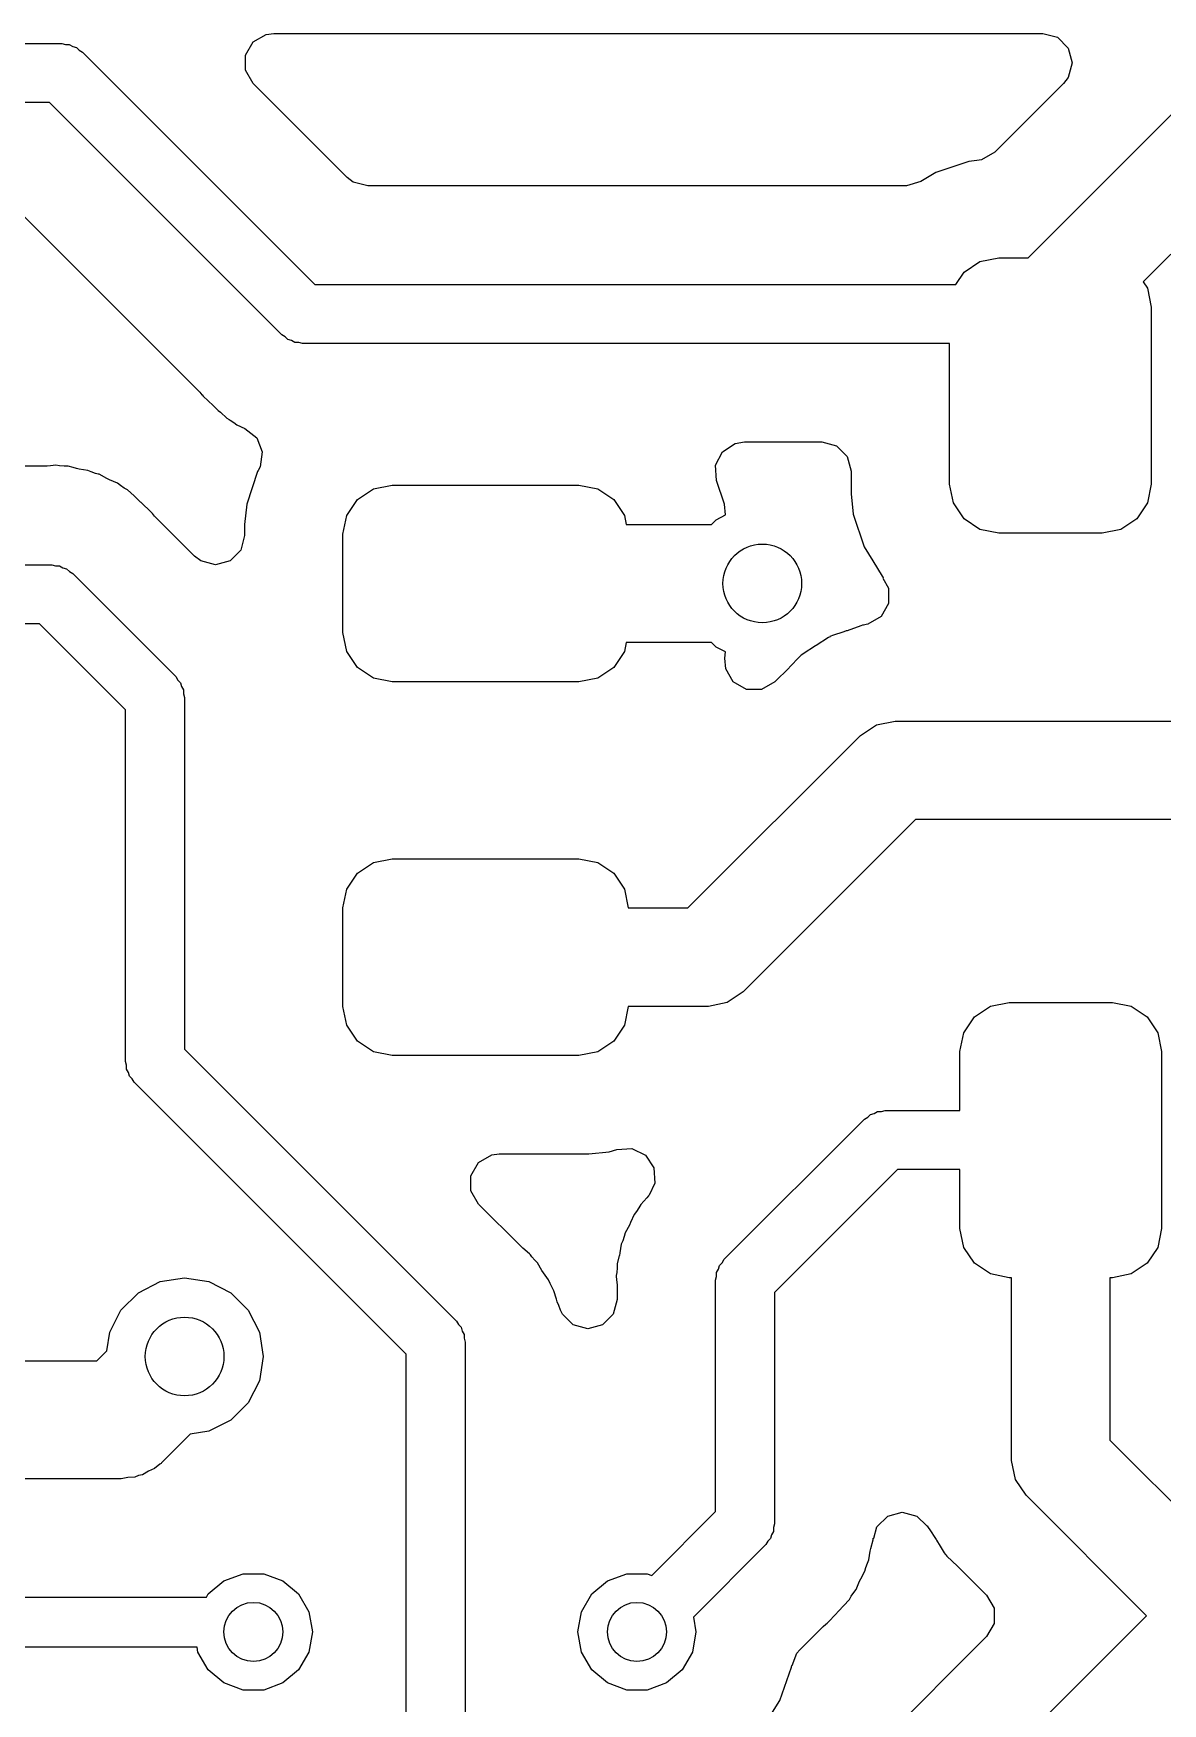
# Model space of a CAD drawing. Extents: x 44 to 146, y -87 to -25.
# Drawn here: x 107.58 to 113.32, y -69.51 to -61.02 of the extents above; entities that cross this region are included whole.
import ezdxf

# ---------------------------------------------------------------- set-up
doc = ezdxf.new("R2010")
doc.units = 0
doc.layers.add('BLACK', color=7, linetype='CONTINUOUS')

msp = doc.modelspace()

# ---------------------------------------------------------------- linework, layer by layer
at = {"layer": 'BLACK', "linetype": 'CONTINUOUS'}
for p, q in [((108.698205, -61.067541), (108.765, -61.028977)), ((108.765, -61.028977), (108.803564, -61.0239)), ((108.803564, -61.0239), (112.713414, -61.0239)), ((112.713414, -61.0239), (112.787914, -61.043862)), ((112.787914, -61.043862), (112.842452, -61.0984)), ((103.525, -61.075), (107.725, -61.075)), ((107.725, -61.075), (107.744075, -61.080111)), ((107.744075, -61.080111), (107.763823, -61.080111)), ((107.763823, -61.080111), (107.780925, -61.089984)), ((107.780925, -61.089984), (107.8, -61.095096)), ((107.8, -61.095096), (107.813964, -61.10906)), ((107.813964, -61.10906), (107.831066, -61.118934)), ((107.831066, -61.118934), (109.012132, -62.3)), ((108.659641, -61.134336), (108.698205, -61.067541)), ((112.842452, -61.0984), (112.862414, -61.1729)), ((108.659641, -61.211464), (108.659641, -61.134336)), ((108.698205, -61.278259), (108.659641, -61.211464)), ((112.862414, -61.1729), (112.842452, -61.2474)), ((109.175805, -61.755859), (108.698205, -61.278259)), ((112.818773, -61.278259), (112.469164, -61.627866)), ((112.842452, -61.2474), (112.818773, -61.278259)), ((107.662868, -61.375), (103.587132, -61.375)), ((108.843934, -62.556066), (107.662868, -61.375)), ((112.639846, -62.165), (113.462823, -61.342023)), ((112.469164, -61.627866), (112.402369, -61.66643)), ((112.337201, -61.675001), (112.170663, -61.730187)), ((112.337208, -61.674999), (112.337201, -61.675001)), ((112.37895, -61.670735), (112.337208, -61.674999)), ((112.402369, -61.66643), (112.37895, -61.670735)), ((109.206664, -61.779538), (109.175805, -61.755859)), ((109.281164, -61.7995), (109.206664, -61.779538)), ((112.016033, -61.7995), (109.281164, -61.7995)), ((112.020366, -61.799437), (112.016033, -61.7995)), ((112.094254, -61.777317), (112.020366, -61.799437)), ((112.170663, -61.730187), (112.094254, -61.777317)), ((113.743154, -61.7688), (113.224603, -62.28735)), ((107.499195, -61.919141), (108.427615, -62.847561)), ((112.313223, -62.238223), (112.394329, -62.18403)), ((112.394329, -62.18403), (112.49, -62.165)), ((112.49, -62.165), (112.639846, -62.165)), ((109.012132, -62.3), (112.271945, -62.3)), ((112.271945, -62.3), (112.313223, -62.238223)), ((113.224603, -62.28735), (113.24597, -62.319329)), ((113.24597, -62.319329), (113.265, -62.415)), ((113.265, -62.415), (113.265, -63.315)), ((108.861035, -62.565939), (108.843934, -62.556066)), ((108.875, -62.579904), (108.861035, -62.565939)), ((108.894074, -62.585015), (108.875, -62.579904)), ((108.911177, -62.594889), (108.894074, -62.585015)), ((108.930925, -62.594889), (108.911177, -62.594889)), ((108.95, -62.6), (108.930925, -62.594889)), ((112.24, -62.6), (108.95, -62.6)), ((112.24, -63.315), (112.24, -62.6)), ((108.427615, -62.847561), (108.43842, -62.861047)), ((108.43842, -62.861047), (108.438821, -62.860716)), ((108.438821, -62.860716), (108.444794, -62.867936)), ((108.444794, -62.867936), (108.444797, -62.867939)), ((108.444797, -62.867939), (108.444798, -62.86794)), ((108.444798, -62.86794), (108.495553, -62.915602)), ((108.495553, -62.915602), (108.498882, -62.918828)), ((108.498882, -62.918828), (108.518966, -62.938912)), ((108.518966, -62.938912), (108.518974, -62.938918)), ((108.518974, -62.938918), (108.518975, -62.938919)), ((108.518975, -62.938919), (108.521518, -62.940892)), ((108.521518, -62.940892), (108.532188, -62.950005)), ((108.532188, -62.950005), (108.564607, -62.980448)), ((108.564607, -62.980448), (108.57701, -62.987266)), ((108.57701, -62.987266), (108.581475, -62.989721)), ((108.581475, -62.989721), (108.601022, -63.002561)), ((108.601022, -63.002561), (108.616237, -63.014363)), ((108.616237, -63.014363), (108.65606, -63.031596)), ((108.65606, -63.031596), (108.716506, -63.079503)), ((108.716506, -63.079503), (108.744899, -63.151215)), ((108.744899, -63.151215), (108.733633, -63.227515)), ((111.050346, -63.219371), (111.084961, -63.150446)), ((111.084961, -63.150446), (111.1494, -63.108063)), ((111.1494, -63.108063), (111.196268, -63.1005)), ((111.196268, -63.1005), (111.590501, -63.1005)), ((111.590501, -63.1005), (111.665001, -63.120462)), ((111.665001, -63.120462), (111.719539, -63.175)), ((107.637292, -63.2245), (105.913266, -63.2245)), ((107.651314, -63.223839), (107.637292, -63.2245)), ((107.66824, -63.222239), (107.651314, -63.223839)), ((107.695595, -63.219653), (107.66824, -63.222239)), ((107.695596, -63.219653), (107.695595, -63.219653)), ((107.714611, -63.222665), (107.695596, -63.219653)), ((107.737922, -63.2245), (107.714611, -63.222665)), ((107.757175, -63.2245), (107.737922, -63.2245)), ((107.757177, -63.2245), (107.757175, -63.2245)), ((107.783663, -63.2313), (107.757177, -63.2245)), ((107.800266, -63.235563), (107.783663, -63.2313)), ((107.814007, -63.238408), (107.800266, -63.235563)), ((107.857921, -63.245364), (107.814007, -63.238408)), ((107.857923, -63.245364), (107.857921, -63.245364)), ((107.857926, -63.245365), (107.857923, -63.245364)), ((107.875598, -63.253012), (107.857926, -63.245365)), ((107.897704, -63.26058), (107.875598, -63.253012)), ((108.721042, -63.250877), (108.665894, -63.417302)), ((108.723705, -63.246561), (108.721042, -63.250876)), ((108.721042, -63.250876), (108.721042, -63.250877)), ((108.733633, -63.227515), (108.723705, -63.246561)), ((111.054831, -63.296368), (111.050346, -63.219371)), ((111.719539, -63.175), (111.739501, -63.2495)), ((111.739501, -63.2495), (111.739501, -63.365008)), ((107.910697, -63.263917), (107.897704, -63.26058)), ((107.916369, -63.265373), (107.910697, -63.263917)), ((107.916373, -63.265375), (107.916369, -63.265373)), ((107.955346, -63.286801), (107.916373, -63.265375)), ((107.967948, -63.292975), (107.955346, -63.286801)), ((108.008764, -63.310638), (107.967948, -63.292975)), ((108.023984, -63.322444), (108.008764, -63.310638)), ((108.043515, -63.335273), (108.023984, -63.322444)), ((108.060393, -63.344552), (108.043515, -63.335273)), ((109.228623, -63.393223), (109.309729, -63.33903)), ((109.309729, -63.33903), (109.4054, -63.32)), ((109.4054, -63.32), (110.3554, -63.32)), ((110.3554, -63.32), (110.451071, -63.33903)), ((110.451071, -63.33903), (110.532177, -63.393223)), ((111.094905, -63.417303), (111.054831, -63.296368)), ((112.25903, -63.410671), (112.24, -63.315)), ((113.265, -63.315), (113.24597, -63.410671)), ((108.060396, -63.344554), (108.060393, -63.344552)), ((108.0604, -63.344557), (108.060396, -63.344554)), ((108.092813, -63.374995), (108.0604, -63.344557)), ((108.103484, -63.38411), (108.092813, -63.374995)), ((108.106034, -63.386088), (108.103484, -63.38411)), ((108.1261, -63.406154), (108.106034, -63.386088)), ((108.129461, -63.409411), (108.1261, -63.406154)), ((108.180202, -63.45706), (108.129461, -63.409411)), ((108.665892, -63.417311), (108.6554, -63.52001)), ((108.665894, -63.417302), (108.665892, -63.417311)), ((109.17443, -63.474329), (109.228623, -63.393223)), ((110.532177, -63.393223), (110.58637, -63.474329)), ((111.100486, -63.471935), (111.094905, -63.417303)), ((111.739501, -63.365008), (111.750001, -63.467797)), ((112.313223, -63.491777), (112.25903, -63.410671)), ((113.24597, -63.410671), (113.191777, -63.491777)), ((108.180205, -63.457065), (108.180202, -63.45706)), ((108.186178, -63.464284), (108.180205, -63.457065)), ((108.186579, -63.463951), (108.186178, -63.464284)), ((108.197384, -63.477438), (108.186579, -63.463951)), ((108.401041, -63.681095), (108.197384, -63.477438)), ((109.1554, -63.57), (109.17443, -63.474329)), ((110.58637, -63.474329), (110.595454, -63.52)), ((111.028879, -63.52), (111.052486, -63.496393)), ((111.052486, -63.496393), (111.100486, -63.471935)), ((111.750001, -63.467797), (111.805186, -63.634334)), ((112.394329, -63.54597), (112.313223, -63.491777)), ((113.191777, -63.491777), (113.110671, -63.54597)), ((108.6554, -63.575736), (108.635438, -63.650236)), ((108.6554, -63.52001), (108.6554, -63.575736)), ((109.1554, -64.07), (109.1554, -63.57)), ((110.595454, -63.52), (111.028879, -63.52)), ((112.49, -63.565), (112.394329, -63.54597)), ((113.015, -63.565), (112.49, -63.565)), ((113.110671, -63.54597), (113.015, -63.565)), ((108.635438, -63.650236), (108.5809, -63.704774)), ((111.805186, -63.634334), (111.8493, -63.705854)), ((105.825, -63.725), (107.675, -63.725)), ((107.675, -63.725), (107.694075, -63.730111)), ((107.694075, -63.730111), (107.713823, -63.730111)), ((107.713823, -63.730111), (107.730925, -63.739984)), ((107.730925, -63.739984), (107.75, -63.745096)), ((107.75, -63.745096), (107.763964, -63.75906)), ((107.763964, -63.75906), (107.781066, -63.768934)), ((108.4319, -63.704774), (108.401041, -63.681095)), ((108.5064, -63.724736), (108.4319, -63.704774)), ((108.5809, -63.704774), (108.5064, -63.724736)), ((111.8493, -63.705854), (111.897291, -63.783661)), ((107.781066, -63.768934), (108.306066, -64.293934)), ((111.897291, -63.783661), (111.902671, -63.790465)), ((111.902671, -63.790465), (111.899908, -63.792649)), ((111.899908, -63.792649), (111.929766, -63.844365)), ((111.929766, -63.844365), (111.929766, -63.921493)), ((111.929766, -63.921493), (111.891202, -63.988288)), ((111.891202, -63.988288), (111.824407, -64.026852)), ((107.612868, -64.025), (105.887132, -64.025)), ((108.05, -64.462132), (107.612868, -64.025)), ((109.17443, -64.165671), (109.1554, -64.07)), ((111.624086, -64.094761), (111.56172, -64.135779)), ((111.631839, -64.090867), (111.624086, -64.094761)), ((111.635882, -64.088583), (111.631707, -64.090604)), ((111.631707, -64.090604), (111.631839, -64.090867)), ((111.636007, -64.088851), (111.635882, -64.088583)), ((111.64387, -64.085184), (111.636007, -64.088851)), ((111.702376, -64.065797), (111.64387, -64.085184)), ((111.714724, -64.061704), (111.702376, -64.065797)), ((111.718792, -64.060291), (111.714724, -64.061704)), ((111.788946, -64.034758), (111.718792, -64.060291)), ((111.797381, -64.032759), (111.788946, -64.034758)), ((111.801852, -64.031465), (111.797312, -64.032471)), ((111.797312, -64.032471), (111.797381, -64.032759)), ((111.801912, -64.031754), (111.801852, -64.031465)), ((111.815972, -64.028851), (111.801912, -64.031754)), ((111.824407, -64.026852), (111.815972, -64.028851)), ((109.228623, -64.246777), (109.17443, -64.165671)), ((110.58637, -64.165671), (110.532177, -64.246777)), ((110.595454, -64.12), (110.58637, -64.165671)), ((111.028879, -64.12), (110.595454, -64.12)), ((111.052486, -64.143607), (111.028879, -64.12)), ((111.100487, -64.168064), (111.052486, -64.143607)), ((111.097166, -64.200575), (111.100487, -64.168064)), ((111.484152, -64.185591), (111.477505, -64.191168)), ((111.487554, -64.18244), (111.483963, -64.185365)), ((111.483963, -64.185365), (111.484152, -64.185591)), ((111.487737, -64.182671), (111.487554, -64.18244)), ((111.494548, -64.177285), (111.487737, -64.182671)), ((111.558068, -64.138105), (111.494548, -64.177285)), ((111.56172, -64.135779), (111.558068, -64.138105)), ((109.309729, -64.30097), (109.228623, -64.246777)), ((110.532177, -64.246777), (110.451071, -64.30097)), ((111.101471, -64.254283), (111.097166, -64.200575)), ((111.140035, -64.321078), (111.101471, -64.254283)), ((111.423264, -64.248567), (111.350753, -64.321078)), ((111.426281, -64.245461), (111.423264, -64.248567)), ((111.477505, -64.191168), (111.426281, -64.245461)), ((108.306066, -64.293934), (108.315939, -64.311035)), ((108.315939, -64.311035), (108.329904, -64.325)), ((108.329904, -64.325), (108.335015, -64.344074)), ((108.335015, -64.344074), (108.344889, -64.361177)), ((109.4054, -64.32), (109.309729, -64.30097)), ((110.3554, -64.32), (109.4054, -64.32)), ((110.451071, -64.30097), (110.3554, -64.32)), ((111.20683, -64.359642), (111.140035, -64.321078)), ((111.350753, -64.321078), (111.283958, -64.359642)), ((108.344889, -64.361177), (108.344889, -64.380925)), ((108.344889, -64.380925), (108.35, -64.4)), ((108.35, -64.4), (108.35, -66.187868)), ((111.283958, -64.359642), (111.20683, -64.359642)), ((108.05, -66.25), (108.05, -64.462132)), ((111.867529, -64.53903), (111.9632, -64.519999)), ((111.9632, -64.519999), (111.963205, -64.52)), ((111.963205, -64.52), (115.136246, -64.52)), ((110.909646, -65.47), (111.786423, -64.593223)), ((111.786423, -64.593223), (111.867529, -64.53903)), ((112.066754, -65.02), (111.189977, -65.896777)), ((115.2398, -65.02), (112.066754, -65.02)), ((109.228623, -65.293223), (109.309729, -65.23903)), ((109.309729, -65.23903), (109.4054, -65.22)), ((109.4054, -65.22), (110.3554, -65.22)), ((110.3554, -65.22), (110.451071, -65.23903)), ((110.451071, -65.23903), (110.532177, -65.293223)), ((109.1554, -65.47), (109.17443, -65.374329)), ((109.17443, -65.374329), (109.228623, -65.293223)), ((110.532177, -65.293223), (110.58637, -65.374329)), ((110.58637, -65.374329), (110.6054, -65.47)), ((109.1554, -65.97), (109.1554, -65.47)), ((110.6054, -65.47), (110.909646, -65.47)), ((109.17443, -66.065671), (109.1554, -65.97)), ((110.6054, -65.97), (110.58637, -66.065671)), ((111.0132, -65.97), (110.6054, -65.97)), ((111.108871, -65.95097), (111.0132, -65.97)), ((111.189977, -65.896777), (111.108871, -65.95097)), ((112.365923, -66.022823), (112.447029, -65.96863)), ((112.447029, -65.96863), (112.5427, -65.9496)), ((112.5427, -65.9496), (113.0677, -65.9496)), ((113.0677, -65.9496), (113.163371, -65.96863)), ((113.163371, -65.96863), (113.244477, -66.022823)), ((112.31173, -66.103929), (112.365923, -66.022823)), ((113.244477, -66.022823), (113.29867, -66.103929)), ((109.228623, -66.146777), (109.17443, -66.065671)), ((110.58637, -66.065671), (110.532177, -66.146777)), ((112.2927, -66.1996), (112.31173, -66.103929)), ((113.29867, -66.103929), (113.3177, -66.1996)), ((108.35, -66.187868), (109.732466, -67.570334)), ((109.309729, -66.20097), (109.228623, -66.146777)), ((109.4054, -66.22), (109.309729, -66.20097)), ((110.3554, -66.22), (109.4054, -66.22)), ((110.451071, -66.20097), (110.3554, -66.22)), ((110.532177, -66.146777), (110.451071, -66.20097)), ((112.2927, -66.4996), (112.2927, -66.1996)), ((113.3177, -66.1996), (113.3177, -67.0996)), ((108.055111, -66.269074), (108.05, -66.25)), ((108.055111, -66.288823), (108.055111, -66.269074)), ((108.064984, -66.305925), (108.055111, -66.288823)), ((108.070096, -66.325), (108.064984, -66.305925)), ((108.08406, -66.338964), (108.070096, -66.325)), ((108.093934, -66.356066), (108.08406, -66.338964)), ((109.4764, -67.738532), (108.093934, -66.356066)), ((111.093934, -67.255934), (111.806334, -66.543534)), ((111.806334, -66.543534), (111.823435, -66.53366)), ((111.823435, -66.53366), (111.8374, -66.519696)), ((111.8374, -66.519696), (111.856474, -66.514584)), ((111.856474, -66.514584), (111.873577, -66.504711)), ((111.873577, -66.504711), (111.893325, -66.504711)), ((111.893325, -66.504711), (111.9124, -66.4996)), ((111.9124, -66.4996), (112.2927, -66.4996)), ((109.844804, -66.76414), (109.911599, -66.725576)), ((109.911599, -66.725576), (109.950163, -66.720499)), ((109.950163, -66.720499), (110.405404, -66.720499)), ((110.405404, -66.720499), (110.405408, -66.720499)), ((110.405408, -66.720499), (110.508197, -66.709999)), ((110.508197, -66.709999), (110.547422, -66.697)), ((110.547422, -66.697), (110.624417, -66.692515)), ((110.624417, -66.692515), (110.693342, -66.727128)), ((110.693342, -66.727128), (110.735726, -66.791567)), ((109.80624, -66.830935), (109.844804, -66.76414)), ((110.735726, -66.791567), (110.740212, -66.868564)), ((111.974532, -66.7996), (111.35, -67.424132)), ((112.2927, -66.7996), (111.974532, -66.7996)), ((112.2927, -67.0996), (112.2927, -66.7996)), ((109.80624, -66.908063), (109.80624, -66.830935)), ((110.740212, -66.868564), (110.71201, -66.929777)), ((109.844804, -66.974858), (109.80624, -66.908063)), ((110.059717, -67.189771), (109.844804, -66.974858)), ((110.669551, -66.976607), (110.660273, -66.993484)), ((110.699997, -66.944185), (110.669551, -66.976607)), ((110.709098, -66.93353), (110.699997, -66.944185)), ((110.71201, -66.929777), (110.709098, -66.93353)), ((110.617974, -67.06905), (110.611803, -67.081647)), ((110.635635, -67.028239), (110.617974, -67.06905)), ((110.635638, -67.028235), (110.635635, -67.028239)), ((110.647444, -67.013014), (110.635638, -67.028235)), ((110.660273, -66.993484), (110.647444, -67.013014)), ((110.585581, -67.139294), (110.578011, -67.161403)), ((110.590373, -67.12063), (110.585581, -67.139294)), ((110.590374, -67.120629), (110.590373, -67.12063)), ((110.611803, -67.081647), (110.590374, -67.120629)), ((112.31173, -67.195271), (112.2927, -67.0996)), ((113.3177, -67.0996), (113.29867, -67.195271)), ((110.070089, -67.199209), (110.059717, -67.189771)), ((110.104363, -67.227563), (110.070089, -67.199209)), ((110.109045, -67.234007), (110.104363, -67.227563)), ((110.115678, -67.243137), (110.109045, -67.234007)), ((110.13086, -67.260914), (110.115678, -67.243137)), ((110.560453, -67.237162), (110.549563, -67.27958)), ((110.560563, -67.236734), (110.560453, -67.237162)), ((110.563408, -67.222993), (110.560563, -67.236734)), ((110.570364, -67.179075), (110.563408, -67.222993)), ((110.578011, -67.161403), (110.570364, -67.179075)), ((112.365923, -67.276377), (112.31173, -67.195271)), ((113.29867, -67.195271), (113.244477, -67.276377)), ((110.144481, -67.274535), (110.13086, -67.260914)), ((110.144483, -67.274539), (110.144481, -67.274535)), ((110.144485, -67.274541), (110.144483, -67.274539)), ((110.167117, -67.31281), (110.144485, -67.274541)), ((110.174823, -67.324541), (110.167117, -67.31281)), ((110.200965, -67.360524), (110.174823, -67.324541)), ((110.547665, -67.322389), (110.545067, -67.338793)), ((110.5495, -67.299078), (110.547665, -67.322389)), ((110.549563, -67.27958), (110.5495, -67.279824)), ((110.5495, -67.279824), (110.5495, -67.299078)), ((111.055111, -67.323177), (111.064984, -67.306074)), ((111.055111, -67.342925), (111.055111, -67.323177)), ((111.064984, -67.306074), (111.070096, -67.287)), ((111.070096, -67.287), (111.08406, -67.273035)), ((111.08406, -67.273035), (111.093934, -67.255934)), ((112.447029, -67.33057), (112.365923, -67.276377)), ((112.5427, -67.3496), (112.447029, -67.33057)), ((113.163371, -67.33057), (113.0677, -67.3496)), ((113.244477, -67.276377), (113.163371, -67.33057)), ((108.114886, -67.426393), (108.226393, -67.369577)), ((108.226393, -67.369577), (108.35, -67.35)), ((108.35, -67.35), (108.473607, -67.369577)), ((108.473607, -67.369577), (108.585114, -67.426393)), ((110.20097, -67.360533), (110.200965, -67.360524)), ((110.208053, -67.378424), (110.20097, -67.360533)), ((110.218339, -67.399422), (110.208053, -67.378424)), ((110.228144, -67.416001), (110.218339, -67.399422)), ((110.545067, -67.338793), (110.544653, -67.341405)), ((110.544653, -67.341405), (110.546461, -67.360529)), ((110.546461, -67.360529), (110.548839, -67.385684)), ((110.548839, -67.385684), (110.5495, -67.399707)), ((110.5495, -67.399707), (110.5495, -67.459735)), ((111.05, -67.362), (111.055111, -67.342925)), ((111.05, -68.537868), (111.05, -67.362)), ((112.5552, -67.3496), (112.5427, -67.3496)), ((112.5552, -68.279), (112.5552, -67.3496)), ((113.0677, -67.3496), (113.0552, -67.3496)), ((113.0552, -67.3496), (113.0552, -68.175446)), ((108.026393, -67.514886), (108.114886, -67.426393)), ((108.585114, -67.426393), (108.673607, -67.514886)), ((110.240554, -67.458721), (110.228144, -67.416001)), ((110.245098, -67.471991), (110.240554, -67.458721)), ((110.252432, -67.490513), (110.245098, -67.471991)), ((110.261964, -67.514587), (110.252432, -67.490513)), ((110.5495, -67.459735), (110.529538, -67.534235)), ((111.35, -67.424132), (111.35, -68.6)), ((107.969577, -67.626393), (108.026393, -67.514886)), ((108.673607, -67.514886), (108.730423, -67.626393)), ((109.732466, -67.570334), (109.742339, -67.587435)), ((110.271462, -67.534235), (110.261964, -67.514587)), ((110.326, -67.588773), (110.271462, -67.534235)), ((110.529538, -67.534235), (110.475, -67.588773)), ((107.954566, -67.721169), (107.969577, -67.626393)), ((108.730423, -67.626393), (108.75, -67.75)), ((109.742339, -67.587435), (109.756304, -67.6014)), ((109.756304, -67.6014), (109.761415, -67.620474)), ((109.761415, -67.620474), (109.771289, -67.637577)), ((109.771289, -67.637577), (109.771289, -67.657325)), ((109.771289, -67.657325), (109.7764, -67.6764)), ((110.4005, -67.608735), (110.326, -67.588773)), ((110.475, -67.588773), (110.4005, -67.608735)), ((107.903736, -67.772), (107.954566, -67.721169)), ((108.75, -67.75), (108.730423, -67.873607)), ((109.4764, -70.753068), (109.4764, -67.738532)), ((109.7764, -67.6764), (109.7764, -70.753068)), ((107.365054, -67.772), (107.903736, -67.772)), ((108.730423, -67.873607), (108.673607, -67.985114)), ((108.673607, -67.985114), (108.585114, -68.073607)), ((108.585114, -68.073607), (108.473607, -68.130423)), ((108.37883, -68.145433), (108.240132, -68.284132)), ((108.473607, -68.130423), (108.37883, -68.145433)), ((113.0552, -68.175446), (113.697854, -68.8181)), ((108.165838, -68.333497), (108.136372, -68.351742)), ((108.197541, -68.319499), (108.165838, -68.333497)), ((108.2242, -68.297361), (108.197541, -68.319499)), ((108.230109, -68.293703), (108.2242, -68.297361)), ((108.232636, -68.290356), (108.230109, -68.293703)), ((108.240132, -68.284132), (108.232636, -68.290356)), ((112.57423, -68.374671), (112.5552, -68.279)), ((108.028, -68.372), (107.365054, -68.372)), ((108.062064, -68.365632), (108.028, -68.372)), ((108.096685, -68.364032), (108.062064, -68.365632)), ((108.115816, -68.355584), (108.096685, -68.364032)), ((108.136372, -68.351742), (108.115816, -68.355584)), ((112.628423, -68.455777), (112.57423, -68.374671)), ((113.240746, -69.0681), (112.628423, -68.455777)), ((110.72498, -68.862887), (111.05, -68.537868)), ((111.35, -68.6), (111.344889, -68.619074)), ((111.870462, -68.61584), (111.925, -68.561302)), ((111.925, -68.561302), (111.9995, -68.54134)), ((111.9995, -68.54134), (112.074, -68.561302)), ((112.074, -68.561302), (112.124213, -68.611515)), ((111.315939, -68.688964), (111.306066, -68.706066)), ((111.329904, -68.675), (111.315939, -68.688964)), ((111.335015, -68.655925), (111.329904, -68.675)), ((111.344889, -68.638823), (111.335015, -68.655925)), ((111.344889, -68.619074), (111.344889, -68.638823)), ((111.839436, -68.725264), (111.8505, -68.682177)), ((111.8505, -68.682168), (111.851675, -68.672876)), ((111.8505, -68.682177), (111.8505, -68.682168)), ((111.851675, -68.672876), (111.855064, -68.673304)), ((111.855064, -68.673304), (111.870462, -68.61584)), ((112.124213, -68.611515), (112.125196, -68.610869)), ((112.125196, -68.610869), (112.128325, -68.615627)), ((112.128325, -68.615627), (112.128538, -68.61584)), ((112.128538, -68.61584), (112.128868, -68.616452)), ((112.128868, -68.616452), (112.129962, -68.618116)), ((112.129962, -68.618116), (112.129963, -68.618117)), ((112.129963, -68.618117), (112.135173, -68.626038)), ((112.135173, -68.626038), (112.170972, -68.680469)), ((112.170972, -68.680469), (112.173298, -68.684119)), ((112.173298, -68.684119), (112.191543, -68.7137)), ((111.306066, -68.706066), (110.936829, -69.075302)), ((111.829635, -68.782927), (111.836592, -68.738995)), ((111.836592, -68.738995), (111.839436, -68.725264)), ((112.191543, -68.7137), (112.21249, -68.747659)), ((112.21249, -68.747659), (112.217872, -68.754466)), ((112.217872, -68.754466), (112.217639, -68.754649)), ((112.217639, -68.754649), (112.220568, -68.758245)), ((112.220568, -68.758245), (112.220797, -68.758054)), ((112.220797, -68.758054), (112.226369, -68.764695)), ((112.226369, -68.764695), (112.280643, -68.8159)), ((108.55, -68.890192), (108.647906, -68.854558)), ((108.647906, -68.854558), (108.752094, -68.854558)), ((108.752094, -68.854558), (108.85, -68.890192)), ((110.5, -68.890192), (110.597906, -68.854558)), ((110.597906, -68.854558), (110.702094, -68.854558)), ((110.702094, -68.854558), (110.72498, -68.862887)), ((111.788194, -68.880352), (111.809627, -68.841368)), ((111.809627, -68.841368), (111.814414, -68.82272)), ((111.814414, -68.82272), (111.82199, -68.800591)), ((111.82199, -68.800591), (111.829635, -68.782927)), ((112.280643, -68.8159), (112.283752, -68.81892)), ((112.283752, -68.81892), (112.427572, -68.96274)), ((108.470187, -68.957164), (108.55, -68.890192)), ((108.85, -68.890192), (108.929813, -68.957164)), ((110.420187, -68.957164), (110.5, -68.890192)), ((111.752559, -68.948978), (111.764362, -68.933764)), ((111.764362, -68.933764), (111.782029, -68.892935)), ((111.782029, -68.892935), (111.788194, -68.880352)), ((102.575, -68.973), (108.461044, -68.973)), ((108.461044, -68.973), (108.470187, -68.957164)), ((108.929813, -68.957164), (108.981908, -69.047394)), ((110.368092, -69.047394), (110.420187, -68.957164)), ((111.688911, -69.031035), (111.690885, -69.028489)), ((111.690885, -69.028489), (111.699999, -69.017816)), ((111.699999, -69.017816), (111.730448, -68.985393)), ((111.730448, -68.985393), (111.739724, -68.968517)), ((111.739724, -68.968517), (111.752559, -68.948978)), ((112.427572, -68.96274), (112.466136, -69.029535)), ((108.981908, -69.047394), (109, -69.15)), ((110.35, -69.15), (110.368092, -69.047394)), ((110.936829, -69.075302), (110.95, -69.15)), ((111.597562, -69.122382), (111.611051, -69.111578)), ((111.610718, -69.111176), (111.617935, -69.105204)), ((111.611051, -69.111578), (111.610718, -69.111176)), ((111.617935, -69.105204), (111.61794, -69.105202)), ((111.61794, -69.105202), (111.665653, -69.054391)), ((111.665653, -69.054391), (111.668785, -69.051159)), ((111.668785, -69.051159), (111.688911, -69.031035)), ((111.684823, -70.624023), (113.240746, -69.0681)), ((112.466136, -69.106663), (112.427572, -69.173458)), ((112.466136, -69.029535), (112.466136, -69.106663)), ((109, -69.15), (108.981908, -69.252606)), ((110.368092, -69.252606), (110.35, -69.15)), ((110.95, -69.15), (110.931908, -69.252606)), ((112.427572, -69.173458), (111.377246, -70.223784)), ((111.4779, -69.242044), (111.597562, -69.122382)), ((108.413577, -69.227), (102.627605, -69.227)), ((108.418092, -69.252606), (108.413577, -69.227)), ((108.470187, -69.342836), (108.418092, -69.252606)), ((108.981908, -69.252606), (108.929813, -69.342836)), ((110.420187, -69.342836), (110.368092, -69.252606)), ((110.931908, -69.252606), (110.879813, -69.342836)), ((111.438835, -69.321463), (111.463375, -69.258925)), ((111.463375, -69.258925), (111.4779, -69.242044)), ((108.55, -69.409808), (108.470187, -69.342836)), ((108.929813, -69.342836), (108.85, -69.409808)), ((110.5, -69.409808), (110.420187, -69.342836)), ((110.879813, -69.342836), (110.8, -69.409808)), ((111.375789, -69.499522), (111.435368, -69.329255)), ((111.435368, -69.329255), (111.435369, -69.32925)), ((111.435369, -69.32925), (111.43723, -69.321097)), ((111.43723, -69.321097), (111.438835, -69.321463)), ((108.647906, -69.445442), (108.55, -69.409808)), ((108.752094, -69.445442), (108.647906, -69.445442)), ((108.85, -69.409808), (108.752094, -69.445442)), ((110.597906, -69.445442), (110.5, -69.409808)), ((110.702094, -69.445442), (110.597906, -69.445442)), ((110.8, -69.409808), (110.702094, -69.445442)), ((111.279816, -69.652262), (111.375789, -69.499522))]:
    msp.add_line(p, q, dxfattribs=at)
at = {"layer": 'BLACK'}
for centre, radius in [((111.2876, -63.82), 0.2), ((108.35, -67.75), 0.2), ((108.7, -69.15), 0.15), ((110.65, -69.15), 0.15)]:
    msp.add_circle(centre, radius, dxfattribs=at)

doc.saveas('drawing.dxf')
